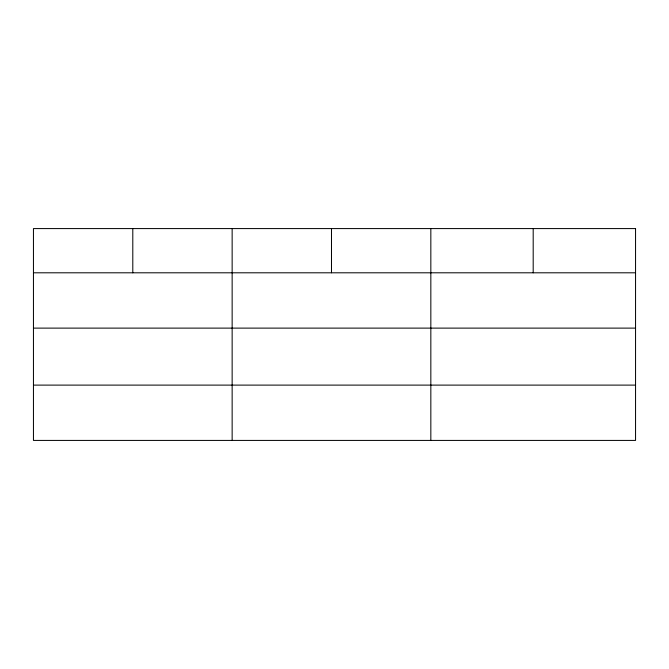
<?xml version="1.0" encoding="UTF-8"?>
<svg xmlns="http://www.w3.org/2000/svg" width="669" height="669" viewBox="0 0 669 669"><rect width="100%" height="100%" fill="white"/><g stroke="black" fill="none" stroke-linecap="round" stroke-linejoin="round"><path stroke-width="1" d="M33.45 272.801L635.55 272.801M33.45 328.119L635.55 328.119M33.45 385.11L635.55 385.11M533.193 228.581L533.193 272.801M430.836 228.581L430.836 440.419M331.49 228.581L331.49 272.801M232.143 228.581L232.143 440.419M132.797 228.581L132.797 272.801M635.55 228.581L33.45 228.581L33.45 440.419L635.55 440.419L635.55 228.581"/></g></svg>
